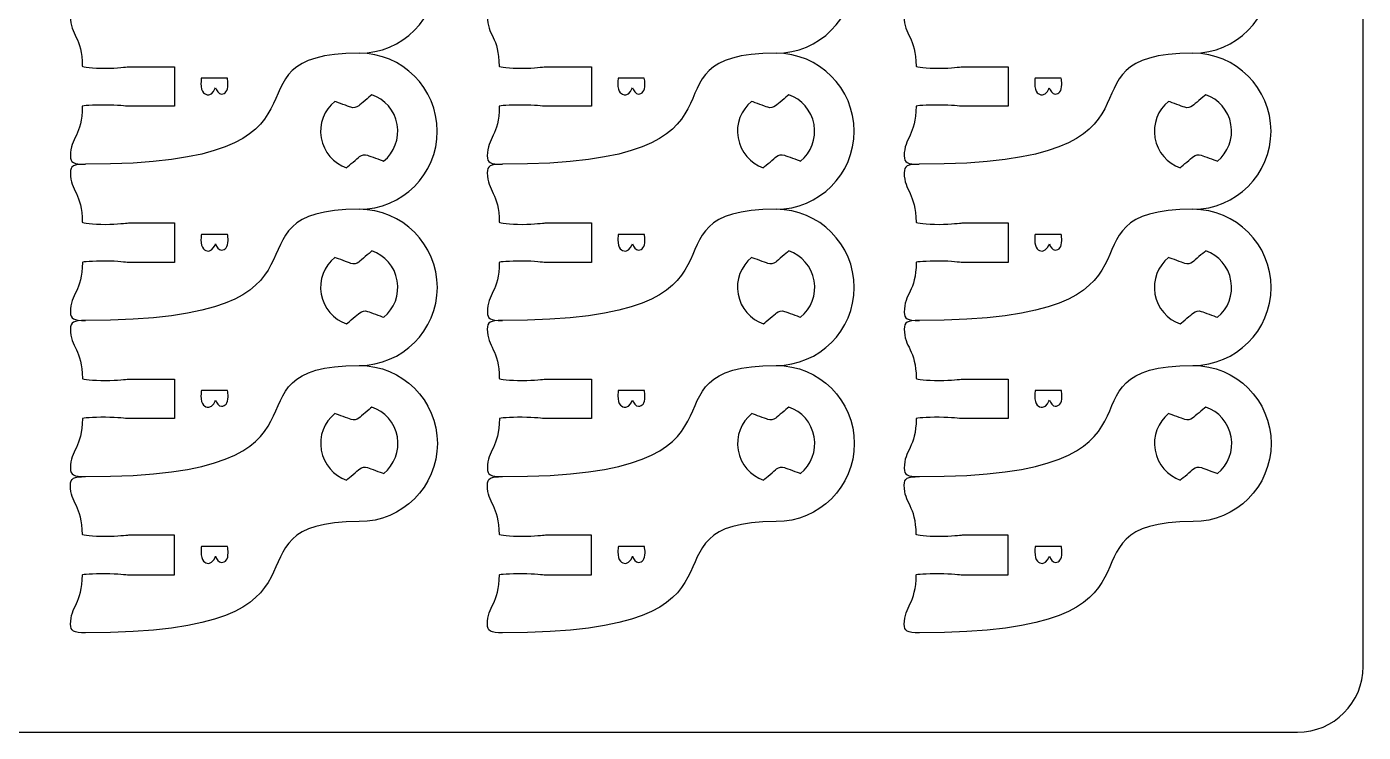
# Model space of a CAD drawing. Extents: x 0 to 300, y 0 to 300.
# Drawn here: x 198.5 to 300, y 0.1 to 53.7 of the extents above; entities that cross this region are included whole.
import ezdxf

# ---------------------------------------------------------------- set-up
doc = ezdxf.new("R2010")
doc.units = 0
doc.header["$MEASUREMENT"] = 0
doc.layers.add('DEFAULT', color=7, linetype='CONTINUOUS')

msp = doc.modelspace()

# ---------------------------------------------------------------- linework, layer by layer
at = {"layer": 'DEFAULT', "color": 1}
for points, knots in [([(295, 0.1), (198.33, 0.1), (101.67, 0.1), (5, 0.1), (2.25, 0.1), (0, 2.35), (0, 5.1), (0, 101.77), (0, 198.43), (0, 295.1), (0, 297.85), (2.25, 300.1), (5, 300.1), (101.67, 300.1), (198.33, 300.1), (295, 300.1), (297.75, 300.1), (300, 297.85), (300, 295.1), (300, 198.43), (300, 101.77), (300, 5.1), (300, 2.35), (297.75, 0.1), (295, 0.1)], [0, 0, 0, 0, 822.047, 822.047, 822.047, 823.047, 823.047, 823.047, 1645.094, 1645.094, 1645.094, 1646.094, 1646.094, 1646.094, 2468.141, 2468.141, 2468.141, 2469.141, 2469.141, 2469.141, 3291.188, 3291.188, 3291.188, 3292.188, 3292.188, 3292.188, 3292.188]), ([(223.71, 51.71), (226.98, 51.71), (229.64, 54.38), (229.64, 57.65), (229.64, 60.92), (226.98, 63.59), (223.7, 63.58), (212.28, 63.58), (224.18, 55.13), (202.91, 55.13), (201.99, 55.13), (201.76, 55.01), (201.76, 54.49), (201.76, 53.09), (202.67, 52.93), (202.67, 50.72), (202.68, 50.66), (203.46, 50.57), (204.42, 50.57), (205.39, 50.57), (206, 50.67), (206.17, 50.67), (207.05, 50.67), (209.67, 50.68), (209.67, 50.68), (209.67, 49.68), (209.67, 48.68), (209.67, 47.68), (208.51, 47.68), (207.34, 47.68), (206.17, 47.68), (206, 47.68), (205.39, 47.77), (204.42, 47.77), (203.45, 47.77), (202.67, 47.73), (202.67, 47.68), (202.67, 45.46), (201.77, 45.3), (201.77, 43.91), (201.77, 43.39), (201.99, 43.27), (202.91, 43.27)], [0, 0, 0, 0, 1, 1, 1, 2, 2, 2, 3, 3, 3, 4, 4, 4, 5, 5, 5, 6, 6, 6, 7, 7, 7, 8, 8, 8, 16.51, 16.51, 16.51, 26.431, 26.431, 26.431, 27.431, 27.431, 27.431, 28.431, 28.431, 28.431, 29.431, 29.431, 29.431, 30.431, 30.431, 30.431, 30.431]), ([(255.38, 51.71), (258.65, 51.71), (261.32, 54.38), (261.31, 57.65), (261.31, 60.92), (258.65, 63.59), (255.38, 63.58), (243.95, 63.58), (255.86, 55.13), (234.58, 55.13), (233.66, 55.13), (233.44, 55.01), (233.44, 54.49), (233.44, 53.09), (234.34, 52.93), (234.34, 50.72), (234.36, 50.66), (235.13, 50.57), (236.09, 50.57), (237.06, 50.57), (237.67, 50.67), (237.85, 50.67), (238.72, 50.67), (241.35, 50.68), (241.35, 50.68), (241.35, 49.68), (241.35, 48.68), (241.35, 47.68), (240.18, 47.68), (239.01, 47.68), (237.85, 47.68), (237.67, 47.68), (237.07, 47.77), (236.09, 47.77), (235.13, 47.77), (234.35, 47.73), (234.35, 47.68), (234.35, 45.46), (233.44, 45.3), (233.44, 43.91), (233.44, 43.39), (233.67, 43.27), (234.59, 43.27)], [0, 0, 0, 0, 1, 1, 1, 2, 2, 2, 3, 3, 3, 4, 4, 4, 5, 5, 5, 6, 6, 6, 7, 7, 7, 8, 8, 8, 16.51, 16.51, 16.51, 26.43, 26.43, 26.43, 27.43, 27.43, 27.43, 28.43, 28.43, 28.43, 29.43, 29.43, 29.43, 30.43, 30.43, 30.43, 30.43]), ([(287.06, 51.71), (290.33, 51.71), (292.99, 54.38), (292.99, 57.65), (292.99, 60.92), (290.33, 63.59), (287.05, 63.58), (275.63, 63.58), (287.53, 55.13), (266.26, 55.13), (265.34, 55.13), (265.11, 55.01), (265.11, 54.49), (265.11, 53.09), (266.02, 52.93), (266.02, 50.72), (266.03, 50.66), (266.81, 50.57), (267.77, 50.57), (268.74, 50.57), (269.35, 50.67), (269.52, 50.67), (270.4, 50.67), (273.02, 50.68), (273.02, 50.68), (273.02, 49.68), (273.02, 48.68), (273.02, 47.68), (271.86, 47.68), (270.69, 47.68), (269.52, 47.68), (269.35, 47.68), (268.74, 47.77), (267.77, 47.77), (266.8, 47.77), (266.02, 47.73), (266.02, 47.68), (266.02, 45.46), (265.12, 45.3), (265.12, 43.91), (265.12, 43.39), (265.34, 43.27), (266.26, 43.27)], [0, 0, 0, 0, 1, 1, 1, 2, 2, 2, 3, 3, 3, 4, 4, 4, 5, 5, 5, 6, 6, 6, 7, 7, 7, 8, 8, 8, 16.51, 16.51, 16.51, 26.43, 26.43, 26.43, 27.43, 27.43, 27.43, 28.43, 28.43, 28.43, 29.43, 29.43, 29.43, 30.43, 30.43, 30.43, 30.43]), ([(223.71, 39.85), (226.98, 39.85), (229.65, 42.51), (229.64, 45.78), (229.64, 49.05), (226.98, 51.72), (223.71, 51.71), (212.28, 51.71), (224.19, 43.27), (202.91, 43.27), (201.99, 43.27), (201.77, 43.14), (201.77, 42.62), (201.77, 41.23), (202.67, 41.06), (202.67, 38.86), (202.68, 38.8), (203.46, 38.71), (204.42, 38.7), (205.39, 38.71), (206, 38.81), (206.18, 38.81), (207.05, 38.81), (209.68, 38.81), (209.68, 38.81), (209.68, 37.81), (209.68, 36.81), (209.68, 35.81), (208.51, 35.81), (207.34, 35.81), (206.18, 35.81), (206, 35.81), (205.4, 35.91), (204.42, 35.91), (203.46, 35.91), (202.68, 35.86), (202.68, 35.81), (202.68, 33.6), (201.77, 33.43), (201.77, 32.04), (201.77, 31.52), (202, 31.4), (202.92, 31.4)], [0, 0, 0, 0, 1, 1, 1, 2, 2, 2, 3, 3, 3, 4, 4, 4, 5, 5, 5, 6, 6, 6, 7, 7, 7, 8, 8, 8, 16.51, 16.51, 16.51, 26.43, 26.43, 26.43, 27.43, 27.43, 27.43, 28.43, 28.43, 28.43, 29.43, 29.43, 29.43, 30.43, 30.43, 30.43, 30.43]), ([(255.38, 39.85), (258.65, 39.85), (261.32, 42.51), (261.32, 45.78), (261.32, 49.05), (258.65, 51.72), (255.38, 51.71), (243.96, 51.71), (255.86, 43.27), (234.59, 43.27), (233.67, 43.27), (233.44, 43.14), (233.44, 42.62), (233.44, 41.23), (234.35, 41.06), (234.35, 38.86), (234.36, 38.8), (235.14, 38.71), (236.1, 38.7), (237.06, 38.71), (237.67, 38.81), (237.85, 38.81), (238.73, 38.81), (241.35, 38.81), (241.35, 38.81), (241.35, 37.81), (241.35, 36.81), (241.35, 35.81), (240.18, 35.81), (239.02, 35.81), (237.85, 35.81), (237.67, 35.81), (237.07, 35.91), (236.1, 35.91), (235.13, 35.91), (234.35, 35.86), (234.35, 35.81), (234.35, 33.6), (233.45, 33.43), (233.45, 32.04), (233.45, 31.52), (233.67, 31.4), (234.59, 31.4)], [0, 0, 0, 0, 1, 1, 1, 2, 2, 2, 3, 3, 3, 4, 4, 4, 5, 5, 5, 6, 6, 6, 7, 7, 7, 8, 8, 8, 16.51, 16.51, 16.51, 26.43, 26.43, 26.43, 27.43, 27.43, 27.43, 28.43, 28.43, 28.43, 29.43, 29.43, 29.43, 30.43, 30.43, 30.43, 30.43]), ([(287.06, 39.85), (290.33, 39.85), (293, 42.51), (292.99, 45.78), (292.99, 49.05), (290.33, 51.72), (287.06, 51.71), (275.63, 51.71), (287.54, 43.27), (266.26, 43.27), (265.34, 43.27), (265.12, 43.14), (265.12, 42.62), (265.12, 41.23), (266.02, 41.06), (266.02, 38.86), (266.03, 38.8), (266.81, 38.71), (267.77, 38.7), (268.74, 38.71), (269.35, 38.81), (269.53, 38.81), (270.4, 38.81), (273.03, 38.81), (273.03, 38.81), (273.03, 37.81), (273.03, 36.81), (273.03, 35.81), (271.86, 35.81), (270.69, 35.81), (269.53, 35.81), (269.35, 35.81), (268.75, 35.91), (267.77, 35.91), (266.81, 35.91), (266.03, 35.86), (266.03, 35.81), (266.03, 33.6), (265.12, 33.43), (265.12, 32.04), (265.12, 31.52), (265.35, 31.4), (266.27, 31.4)], [0, 0, 0, 0, 1, 1, 1, 2, 2, 2, 3, 3, 3, 4, 4, 4, 5, 5, 5, 6, 6, 6, 7, 7, 7, 8, 8, 8, 16.51, 16.51, 16.51, 26.43, 26.43, 26.43, 27.43, 27.43, 27.43, 28.43, 28.43, 28.43, 29.43, 29.43, 29.43, 30.43, 30.43, 30.43, 30.43]), ([(221.85, 48.05), (222.13, 47.95), (222.84, 47.69), (223.08, 47.6), (223.28, 47.53), (223.51, 47.57), (223.68, 47.71), (223.87, 47.88), (224.45, 48.36), (224.68, 48.55), (225.65, 48.21), (226.41, 47.38), (226.6, 46.29), (226.79, 45.21), (226.36, 44.16), (225.57, 43.51), (225.3, 43.61), (224.58, 43.87), (224.34, 43.96), (224.14, 44.03), (223.91, 43.99), (223.74, 43.85), (223.55, 43.69), (222.97, 43.2), (222.74, 43.01), (221.77, 43.35), (221.01, 44.19), (220.82, 45.27), (220.63, 46.35), (221.06, 47.4), (221.85, 48.05)], [1, 1, 1, 1, 2, 2, 2, 3, 3, 3, 4, 4, 4, 5, 5, 5, 6, 6, 6, 7, 7, 7, 8, 8, 8, 9, 9, 9, 10, 10, 10, 11, 11, 11, 11]), ([(253.53, 48.05), (253.81, 47.95), (254.51, 47.69), (254.75, 47.6), (254.96, 47.53), (255.19, 47.57), (255.35, 47.71), (255.55, 47.88), (256.13, 48.36), (256.35, 48.55), (257.32, 48.21), (258.08, 47.38), (258.27, 46.29), (258.46, 45.21), (258.04, 44.16), (257.25, 43.51), (256.98, 43.61), (256.26, 43.87), (256.02, 43.96), (255.81, 44.03), (255.58, 43.99), (255.42, 43.85), (255.22, 43.69), (254.64, 43.2), (254.41, 43.01), (253.44, 43.35), (252.69, 44.19), (252.5, 45.27), (252.3, 46.35), (252.73, 47.4), (253.53, 48.05)], [1, 1, 1, 1, 2, 2, 2, 3, 3, 3, 4, 4, 4, 5, 5, 5, 6, 6, 6, 7, 7, 7, 8, 8, 8, 9, 9, 9, 10, 10, 10, 11, 11, 11, 11]), ([(285.2, 48.05), (285.48, 47.95), (286.19, 47.69), (286.43, 47.6), (286.63, 47.53), (286.86, 47.57), (287.03, 47.71), (287.22, 47.88), (287.8, 48.36), (288.03, 48.55), (289, 48.21), (289.76, 47.38), (289.95, 46.29), (290.14, 45.21), (289.71, 44.16), (288.92, 43.51), (288.65, 43.61), (287.93, 43.87), (287.69, 43.96), (287.49, 44.03), (287.26, 43.99), (287.09, 43.85), (286.9, 43.69), (286.31, 43.2), (286.09, 43.01), (285.12, 43.35), (284.36, 44.19), (284.17, 45.27), (283.98, 46.35), (284.41, 47.4), (285.2, 48.05)], [1, 1, 1, 1, 2, 2, 2, 3, 3, 3, 4, 4, 4, 5, 5, 5, 6, 6, 6, 7, 7, 7, 8, 8, 8, 9, 9, 9, 10, 10, 10, 11, 11, 11, 11]), ([(223.71, 27.98), (226.98, 27.98), (229.65, 30.64), (229.65, 33.91), (229.65, 37.19), (226.98, 39.85), (223.71, 39.85), (212.29, 39.84), (224.19, 31.4), (202.92, 31.4), (202, 31.4), (201.77, 31.27), (201.77, 30.75), (201.77, 29.36), (202.68, 29.2), (202.68, 26.99), (202.69, 26.93), (203.47, 26.84), (204.43, 26.84), (205.39, 26.84), (206, 26.94), (206.18, 26.94), (207.06, 26.94), (209.68, 26.94), (209.68, 26.94), (209.68, 25.94), (209.68, 24.94), (209.68, 23.94), (208.51, 23.94), (207.35, 23.94), (206.18, 23.94), (206, 23.94), (205.4, 24.04), (204.43, 24.04), (203.46, 24.04), (202.68, 23.99), (202.68, 23.94), (202.68, 21.73), (201.77, 21.57), (201.77, 20.17), (201.77, 19.65), (202, 19.53), (202.92, 19.53)], [0, 0, 0, 0, 1, 1, 1, 2, 2, 2, 3, 3, 3, 4, 4, 4, 5, 5, 5, 6, 6, 6, 7, 7, 7, 8, 8, 8, 16.51, 16.51, 16.51, 26.43, 26.43, 26.43, 27.43, 27.43, 27.43, 28.43, 28.43, 28.43, 29.43, 29.43, 29.43, 30.43, 30.43, 30.43, 30.43]), ([(255.39, 27.98), (258.66, 27.98), (261.33, 30.64), (261.32, 33.91), (261.32, 37.19), (258.66, 39.85), (255.38, 39.85), (243.96, 39.84), (255.86, 31.4), (234.59, 31.4), (233.67, 31.4), (233.44, 31.27), (233.44, 30.75), (233.44, 29.36), (234.35, 29.2), (234.35, 26.99), (234.36, 26.93), (235.14, 26.84), (236.1, 26.84), (237.07, 26.84), (237.68, 26.94), (237.85, 26.94), (238.73, 26.94), (241.35, 26.94), (241.35, 26.94), (241.35, 25.94), (241.35, 24.94), (241.35, 23.94), (240.19, 23.94), (239.02, 23.94), (237.85, 23.94), (237.68, 23.94), (237.08, 24.04), (236.1, 24.04), (235.14, 24.04), (234.36, 23.99), (234.36, 23.94), (234.36, 21.73), (233.45, 21.57), (233.45, 20.17), (233.45, 19.65), (233.67, 19.53), (234.6, 19.53)], [0, 0, 0, 0, 1, 1, 1, 2, 2, 2, 3, 3, 3, 4, 4, 4, 5, 5, 5, 6, 6, 6, 7, 7, 7, 8, 8, 8, 16.51, 16.51, 16.51, 26.431, 26.431, 26.431, 27.431, 27.431, 27.431, 28.431, 28.431, 28.431, 29.431, 29.431, 29.431, 30.431, 30.431, 30.431, 30.431]), ([(287.06, 27.98), (290.33, 27.98), (293, 30.64), (293, 33.91), (293, 37.19), (290.33, 39.85), (287.06, 39.85), (275.64, 39.84), (287.54, 31.4), (266.27, 31.4), (265.35, 31.4), (265.12, 31.27), (265.12, 30.75), (265.12, 29.36), (266.03, 29.2), (266.03, 26.99), (266.04, 26.93), (266.82, 26.84), (267.78, 26.84), (268.74, 26.84), (269.35, 26.94), (269.53, 26.94), (270.4, 26.94), (273.03, 26.94), (273.03, 26.94), (273.03, 25.94), (273.03, 24.94), (273.03, 23.94), (271.86, 23.94), (270.7, 23.94), (269.53, 23.94), (269.35, 23.94), (268.75, 24.04), (267.78, 24.04), (266.81, 24.04), (266.03, 23.99), (266.03, 23.94), (266.03, 21.73), (265.12, 21.57), (265.12, 20.17), (265.12, 19.65), (265.35, 19.53), (266.27, 19.53)], [0, 0, 0, 0, 1, 1, 1, 2, 2, 2, 3, 3, 3, 4, 4, 4, 5, 5, 5, 6, 6, 6, 7, 7, 7, 8, 8, 8, 16.51, 16.51, 16.51, 26.43, 26.43, 26.43, 27.43, 27.43, 27.43, 28.43, 28.43, 28.43, 29.43, 29.43, 29.43, 30.43, 30.43, 30.43, 30.43]), ([(221.86, 36.19), (222.14, 36.08), (222.84, 35.83), (223.08, 35.74), (223.29, 35.66), (223.52, 35.71), (223.68, 35.84), (223.88, 36.01), (224.46, 36.5), (224.68, 36.68), (225.65, 36.35), (226.41, 35.51), (226.6, 34.42), (226.79, 33.34), (226.37, 32.29), (225.58, 31.64), (225.3, 31.74), (224.58, 32), (224.35, 32.09), (224.14, 32.16), (223.91, 32.12), (223.75, 31.98), (223.55, 31.82), (222.97, 31.33), (222.74, 31.14), (221.77, 31.48), (221.01, 32.32), (220.82, 33.4), (220.63, 34.48), (221.06, 35.54), (221.86, 36.19)], [1, 1, 1, 1, 2, 2, 2, 3, 3, 3, 4, 4, 4, 5, 5, 5, 6, 6, 6, 7, 7, 7, 8, 8, 8, 9, 9, 9, 10, 10, 10, 11, 11, 11, 11]), ([(253.53, 36.19), (253.81, 36.08), (254.52, 35.83), (254.76, 35.74), (254.96, 35.66), (255.19, 35.71), (255.36, 35.84), (255.55, 36.01), (256.13, 36.5), (256.35, 36.68), (257.32, 36.35), (258.09, 35.51), (258.28, 34.42), (258.47, 33.34), (258.04, 32.29), (257.25, 31.64), (256.98, 31.74), (256.26, 32), (256.02, 32.09), (255.81, 32.16), (255.59, 32.12), (255.42, 31.98), (255.23, 31.82), (254.64, 31.33), (254.42, 31.14), (253.45, 31.48), (252.69, 32.32), (252.5, 33.4), (252.3, 34.48), (252.74, 35.54), (253.53, 36.19)], [1, 1, 1, 1, 2, 2, 2, 3, 3, 3, 4, 4, 4, 5, 5, 5, 6, 6, 6, 7, 7, 7, 8, 8, 8, 9, 9, 9, 10, 10, 10, 11, 11, 11, 11]), ([(285.21, 36.19), (285.49, 36.08), (286.19, 35.83), (286.43, 35.74), (286.64, 35.66), (286.87, 35.71), (287.03, 35.84), (287.22, 36.01), (287.81, 36.5), (288.03, 36.68), (289, 36.35), (289.76, 35.51), (289.95, 34.42), (290.14, 33.34), (289.72, 32.29), (288.93, 31.64), (288.65, 31.74), (287.93, 32), (287.69, 32.09), (287.49, 32.16), (287.26, 32.12), (287.09, 31.98), (286.9, 31.82), (286.32, 31.33), (286.09, 31.14), (285.12, 31.48), (284.36, 32.32), (284.17, 33.4), (283.98, 34.48), (284.41, 35.54), (285.21, 36.19)], [1, 1, 1, 1, 2, 2, 2, 3, 3, 3, 4, 4, 4, 5, 5, 5, 6, 6, 6, 7, 7, 7, 8, 8, 8, 9, 9, 9, 10, 10, 10, 11, 11, 11, 11]), ([(202.68, 15.12), (202.69, 15.06), (203.47, 14.97), (204.43, 14.97), (205.4, 14.97), (206.01, 15.07), (206.18, 15.07), (207.06, 15.07), (209.68, 15.07), (209.68, 15.07), (209.68, 14.07), (209.68, 13.07), (209.68, 12.07), (208.52, 12.07), (207.35, 12.07), (206.18, 12.07), (206.01, 12.07), (205.4, 12.17), (204.43, 12.17), (203.46, 12.17), (202.68, 12.13), (202.68, 12.07), (202.68, 9.86), (201.78, 9.7), (201.78, 8.31), (201.78, 7.79), (202, 7.66), (202.92, 7.66), (224.2, 7.66), (212.29, 16.11), (223.72, 16.11), (226.99, 16.11), (229.65, 18.78), (229.65, 22.05), (229.65, 25.32), (226.99, 27.98), (223.71, 27.98), (212.29, 27.98), (224.19, 19.53), (202.92, 19.53), (202, 19.53), (201.77, 19.41), (201.77, 18.88), (201.77, 17.49), (202.68, 17.33), (202.68, 15.12)], [1, 1, 1, 1, 2, 2, 2, 3, 3, 3, 4, 4, 4, 12.51, 12.51, 12.51, 22.431, 22.431, 22.431, 23.431, 23.431, 23.431, 24.431, 24.431, 24.431, 25.431, 25.431, 25.431, 26.431, 26.431, 26.431, 27.431, 27.431, 27.431, 28.431, 28.431, 28.431, 29.431, 29.431, 29.431, 30.431, 30.431, 30.431, 31.431, 31.431, 31.431, 32.431, 32.431, 32.431, 32.431]), ([(234.36, 15.12), (234.37, 15.06), (235.15, 14.97), (236.11, 14.97), (237.07, 14.97), (237.68, 15.07), (237.86, 15.07), (238.73, 15.07), (241.36, 15.07), (241.36, 15.07), (241.36, 14.07), (241.36, 13.07), (241.36, 12.07), (240.19, 12.07), (239.03, 12.07), (237.86, 12.07), (237.68, 12.07), (237.08, 12.17), (236.11, 12.17), (235.14, 12.17), (234.36, 12.13), (234.36, 12.07), (234.36, 9.86), (233.45, 9.7), (233.45, 8.31), (233.45, 7.79), (233.68, 7.66), (234.6, 7.66), (255.87, 7.66), (243.97, 16.11), (255.39, 16.11), (258.66, 16.11), (261.33, 18.78), (261.33, 22.05), (261.33, 25.32), (258.66, 27.98), (255.39, 27.98), (243.97, 27.98), (255.87, 19.53), (234.6, 19.53), (233.67, 19.53), (233.45, 19.41), (233.45, 18.88), (233.45, 17.49), (234.36, 17.33), (234.36, 15.12)], [1, 1, 1, 1, 2, 2, 2, 3, 3, 3, 4, 4, 4, 12.51, 12.51, 12.51, 22.43, 22.43, 22.43, 23.43, 23.43, 23.43, 24.43, 24.43, 24.43, 25.43, 25.43, 25.43, 26.43, 26.43, 26.43, 27.43, 27.43, 27.43, 28.43, 28.43, 28.43, 29.43, 29.43, 29.43, 30.43, 30.43, 30.43, 31.43, 31.43, 31.43, 32.43, 32.43, 32.43, 32.43]), ([(266.03, 15.12), (266.04, 15.06), (266.82, 14.97), (267.78, 14.97), (268.75, 14.97), (269.36, 15.07), (269.53, 15.07), (270.41, 15.07), (273.03, 15.07), (273.03, 15.07), (273.03, 14.07), (273.03, 13.07), (273.03, 12.07), (271.87, 12.07), (270.7, 12.07), (269.53, 12.07), (269.36, 12.07), (268.75, 12.17), (267.78, 12.17), (266.81, 12.17), (266.03, 12.13), (266.03, 12.07), (266.03, 9.86), (265.13, 9.7), (265.13, 8.31), (265.13, 7.79), (265.35, 7.66), (266.27, 7.66), (287.55, 7.66), (275.64, 16.11), (287.07, 16.11), (290.34, 16.11), (293, 18.78), (293, 22.05), (293, 25.32), (290.34, 27.98), (287.06, 27.98), (275.64, 27.98), (287.54, 19.53), (266.27, 19.53), (265.35, 19.53), (265.12, 19.41), (265.12, 18.88), (265.12, 17.49), (266.03, 17.33), (266.03, 15.12)], [1, 1, 1, 1, 2, 2, 2, 3, 3, 3, 4, 4, 4, 12.51, 12.51, 12.51, 22.43, 22.43, 22.43, 23.43, 23.43, 23.43, 24.43, 24.43, 24.43, 25.43, 25.43, 25.43, 26.43, 26.43, 26.43, 27.43, 27.43, 27.43, 28.43, 28.43, 28.43, 29.43, 29.43, 29.43, 30.43, 30.43, 30.43, 31.43, 31.43, 31.43, 32.43, 32.43, 32.43, 32.43]), ([(221.86, 24.32), (222.14, 24.22), (222.85, 23.96), (223.09, 23.87), (223.29, 23.8), (223.52, 23.84), (223.69, 23.98), (223.88, 24.14), (224.46, 24.63), (224.68, 24.82), (225.65, 24.48), (226.42, 23.64), (226.61, 22.55), (226.8, 21.47), (226.37, 20.42), (225.58, 19.77), (225.31, 19.87), (224.59, 20.13), (224.35, 20.22), (224.14, 20.29), (223.91, 20.25), (223.75, 20.12), (223.55, 19.95), (222.97, 19.46), (222.75, 19.27), (221.78, 19.62), (221.02, 20.45), (220.83, 21.53), (220.63, 22.62), (221.06, 23.67), (221.86, 24.32)], [1, 1, 1, 1, 2, 2, 2, 3, 3, 3, 4, 4, 4, 5, 5, 5, 6, 6, 6, 7, 7, 7, 8, 8, 8, 9, 9, 9, 10, 10, 10, 11, 11, 11, 11]), ([(253.54, 24.32), (253.81, 24.22), (254.52, 23.96), (254.76, 23.87), (254.96, 23.8), (255.19, 23.84), (255.36, 23.98), (255.55, 24.14), (256.14, 24.63), (256.36, 24.82), (257.33, 24.48), (258.09, 23.64), (258.28, 22.55), (258.47, 21.47), (258.04, 20.42), (257.25, 19.77), (256.98, 19.87), (256.26, 20.13), (256.02, 20.22), (255.82, 20.29), (255.59, 20.25), (255.42, 20.12), (255.23, 19.95), (254.65, 19.46), (254.42, 19.27), (253.45, 19.62), (252.69, 20.45), (252.5, 21.53), (252.31, 22.62), (252.74, 23.67), (253.54, 24.32)], [1, 1, 1, 1, 2, 2, 2, 3, 3, 3, 4, 4, 4, 5, 5, 5, 6, 6, 6, 7, 7, 7, 8, 8, 8, 9, 9, 9, 10, 10, 10, 11, 11, 11, 11]), ([(285.21, 24.32), (285.49, 24.22), (286.19, 23.96), (286.43, 23.87), (286.64, 23.8), (286.87, 23.84), (287.03, 23.98), (287.23, 24.14), (287.81, 24.63), (288.03, 24.82), (289, 24.48), (289.76, 23.64), (289.96, 22.55), (290.15, 21.47), (289.72, 20.42), (288.93, 19.77), (288.66, 19.87), (287.94, 20.13), (287.7, 20.22), (287.49, 20.29), (287.26, 20.25), (287.1, 20.12), (286.9, 19.95), (286.32, 19.46), (286.1, 19.27), (285.13, 19.62), (284.37, 20.45), (284.18, 21.53), (283.98, 22.62), (284.41, 23.67), (285.21, 24.32)], [1, 1, 1, 1, 2, 2, 2, 3, 3, 3, 4, 4, 4, 5, 5, 5, 6, 6, 6, 7, 7, 7, 8, 8, 8, 9, 9, 9, 10, 10, 10, 11, 11, 11, 11])]:
    msp.add_open_spline(points, degree=3, knots=knots, dxfattribs=at)
at = {"layer": 'DEFAULT', "color": 250}
for points in [[(213.7, 49.81), (213.72, 49.7), (213.74, 49.52), (213.74, 49.34), (213.74, 49.07), (213.7, 48.91), (213.59, 48.78), (213.52, 48.68), (213.4, 48.61), (213.24, 48.61), (213.04, 48.61), (212.87, 48.87), (212.79, 49.08), (212.79, 49.08), (212.58, 48.54), (212.28, 48.54), (212.11, 48.54), (211.98, 48.61), (211.88, 48.71), (211.75, 48.85), (211.69, 49.08), (211.69, 49.41), (211.69, 49.59), (211.7, 49.73), (211.71, 49.81), (212.37, 49.81), (213.04, 49.81), (213.7, 49.81)], [(245.37, 49.81), (245.4, 49.7), (245.42, 49.52), (245.42, 49.34), (245.42, 49.07), (245.37, 48.91), (245.27, 48.78), (245.19, 48.68), (245.07, 48.61), (244.91, 48.61), (244.72, 48.61), (244.55, 48.87), (244.47, 49.08), (244.47, 49.08), (244.26, 48.54), (243.96, 48.54), (243.78, 48.54), (243.65, 48.61), (243.55, 48.71), (243.42, 48.85), (243.36, 49.08), (243.36, 49.41), (243.36, 49.59), (243.37, 49.73), (243.39, 49.81), (244.05, 49.81), (244.71, 49.81), (245.37, 49.81)], [(277.05, 49.81), (277.07, 49.7), (277.09, 49.52), (277.09, 49.34), (277.09, 49.07), (277.05, 48.91), (276.94, 48.78), (276.87, 48.68), (276.75, 48.61), (276.59, 48.61), (276.39, 48.61), (276.22, 48.87), (276.14, 49.08), (276.14, 49.08), (275.93, 48.54), (275.63, 48.54), (275.46, 48.54), (275.32, 48.61), (275.23, 48.71), (275.1, 48.85), (275.04, 49.08), (275.04, 49.41), (275.04, 49.59), (275.05, 49.73), (275.06, 49.81), (275.72, 49.81), (276.39, 49.81), (277.05, 49.81)], [(213.7, 37.94), (213.73, 37.83), (213.75, 37.65), (213.75, 37.47), (213.75, 37.21), (213.7, 37.04), (213.6, 36.91), (213.52, 36.81), (213.4, 36.75), (213.24, 36.75), (213.05, 36.75), (212.88, 37), (212.8, 37.22), (212.8, 37.22), (212.58, 36.67), (212.28, 36.67), (212.11, 36.67), (211.98, 36.74), (211.88, 36.84), (211.75, 36.98), (211.69, 37.21), (211.69, 37.54), (211.69, 37.72), (211.7, 37.86), (211.72, 37.94), (212.38, 37.94), (213.04, 37.94), (213.7, 37.94)], [(245.38, 37.94), (245.4, 37.83), (245.42, 37.65), (245.42, 37.47), (245.42, 37.21), (245.37, 37.04), (245.27, 36.91), (245.19, 36.81), (245.08, 36.75), (244.92, 36.75), (244.72, 36.75), (244.55, 37), (244.47, 37.22), (244.47, 37.22), (244.26, 36.67), (243.96, 36.67), (243.79, 36.67), (243.65, 36.74), (243.55, 36.84), (243.43, 36.98), (243.37, 37.21), (243.37, 37.54), (243.37, 37.72), (243.38, 37.86), (243.39, 37.94), (244.05, 37.94), (244.72, 37.94), (245.38, 37.94)], [(277.05, 37.94), (277.08, 37.83), (277.09, 37.65), (277.09, 37.47), (277.09, 37.21), (277.05, 37.04), (276.95, 36.91), (276.87, 36.81), (276.75, 36.75), (276.59, 36.75), (276.4, 36.75), (276.22, 37), (276.15, 37.22), (276.15, 37.22), (275.93, 36.67), (275.63, 36.67), (275.46, 36.67), (275.33, 36.74), (275.23, 36.84), (275.1, 36.98), (275.04, 37.21), (275.04, 37.54), (275.04, 37.72), (275.05, 37.86), (275.06, 37.94), (275.73, 37.94), (276.39, 37.94), (277.05, 37.94)], [(213.71, 26.08), (213.73, 25.96), (213.75, 25.78), (213.75, 25.6), (213.75, 25.34), (213.7, 25.17), (213.6, 25.05), (213.52, 24.94), (213.4, 24.88), (213.24, 24.88), (213.05, 24.88), (212.88, 25.13), (212.8, 25.35), (212.8, 25.35), (212.59, 24.8), (212.29, 24.8), (212.11, 24.8), (211.98, 24.87), (211.88, 24.97), (211.75, 25.11), (211.69, 25.34), (211.69, 25.67), (211.69, 25.85), (211.71, 25.99), (211.72, 26.08), (212.38, 26.08), (213.04, 26.08), (213.71, 26.08)], [(245.38, 26.08), (245.41, 25.96), (245.42, 25.78), (245.42, 25.6), (245.42, 25.34), (245.38, 25.17), (245.28, 25.05), (245.2, 24.94), (245.08, 24.88), (244.92, 24.88), (244.72, 24.88), (244.55, 25.13), (244.48, 25.35), (244.48, 25.35), (244.26, 24.8), (243.96, 24.8), (243.79, 24.8), (243.66, 24.87), (243.56, 24.97), (243.43, 25.11), (243.37, 25.34), (243.37, 25.67), (243.37, 25.85), (243.38, 25.99), (243.39, 26.08), (244.06, 26.08), (244.72, 26.08), (245.38, 26.08)], [(277.06, 26.08), (277.08, 25.96), (277.1, 25.78), (277.1, 25.6), (277.1, 25.34), (277.05, 25.17), (276.95, 25.05), (276.87, 24.94), (276.75, 24.88), (276.59, 24.88), (276.4, 24.88), (276.23, 25.13), (276.15, 25.35), (276.15, 25.35), (275.94, 24.8), (275.64, 24.8), (275.46, 24.8), (275.33, 24.87), (275.23, 24.97), (275.1, 25.11), (275.04, 25.34), (275.04, 25.67), (275.04, 25.85), (275.06, 25.99), (275.07, 26.08), (275.73, 26.08), (276.39, 26.08), (277.06, 26.08)], [(213.71, 14.21), (213.73, 14.1), (213.75, 13.92), (213.75, 13.73), (213.75, 13.47), (213.71, 13.3), (213.61, 13.18), (213.53, 13.07), (213.41, 13.01), (213.25, 13.01), (213.05, 13.01), (212.88, 13.27), (212.8, 13.48), (212.8, 13.48), (212.59, 12.94), (212.29, 12.94), (212.12, 12.94), (211.99, 13), (211.89, 13.11), (211.76, 13.25), (211.7, 13.48), (211.7, 13.81), (211.7, 13.99), (211.71, 14.12), (211.72, 14.21), (212.39, 14.21), (213.05, 14.21), (213.71, 14.21)], [(245.38, 14.21), (245.41, 14.1), (245.43, 13.92), (245.43, 13.73), (245.43, 13.47), (245.38, 13.3), (245.28, 13.18), (245.2, 13.07), (245.08, 13.01), (244.92, 13.01), (244.73, 13.01), (244.56, 13.27), (244.48, 13.48), (244.48, 13.48), (244.27, 12.94), (243.97, 12.94), (243.79, 12.94), (243.66, 13), (243.56, 13.11), (243.43, 13.25), (243.37, 13.48), (243.37, 13.81), (243.37, 13.99), (243.39, 14.12), (243.4, 14.21), (244.06, 14.21), (244.72, 14.21), (245.38, 14.21)], [(277.06, 14.21), (277.08, 14.1), (277.1, 13.92), (277.1, 13.73), (277.1, 13.47), (277.06, 13.3), (276.95, 13.18), (276.88, 13.07), (276.76, 13.01), (276.6, 13.01), (276.4, 13.01), (276.23, 13.27), (276.15, 13.48), (276.15, 13.48), (275.94, 12.94), (275.64, 12.94), (275.47, 12.94), (275.34, 13), (275.24, 13.11), (275.11, 13.25), (275.05, 13.48), (275.05, 13.81), (275.05, 13.99), (275.06, 14.12), (275.07, 14.21), (275.73, 14.21), (276.4, 14.21), (277.06, 14.21)]]:
    msp.add_open_spline(points, degree=3, knots=[5.635, 5.635, 5.635, 5.635, 6.635, 6.635, 6.635, 7.635, 7.635, 7.635, 8.635, 8.635, 8.635, 9.635, 9.635, 9.635, 10.635, 10.635, 10.635, 11.635, 11.635, 11.635, 12.635, 12.635, 12.635, 13.635, 13.635, 13.635, 19.27, 19.27, 19.27, 19.27], dxfattribs=at)

doc.saveas('drawing.dxf')
